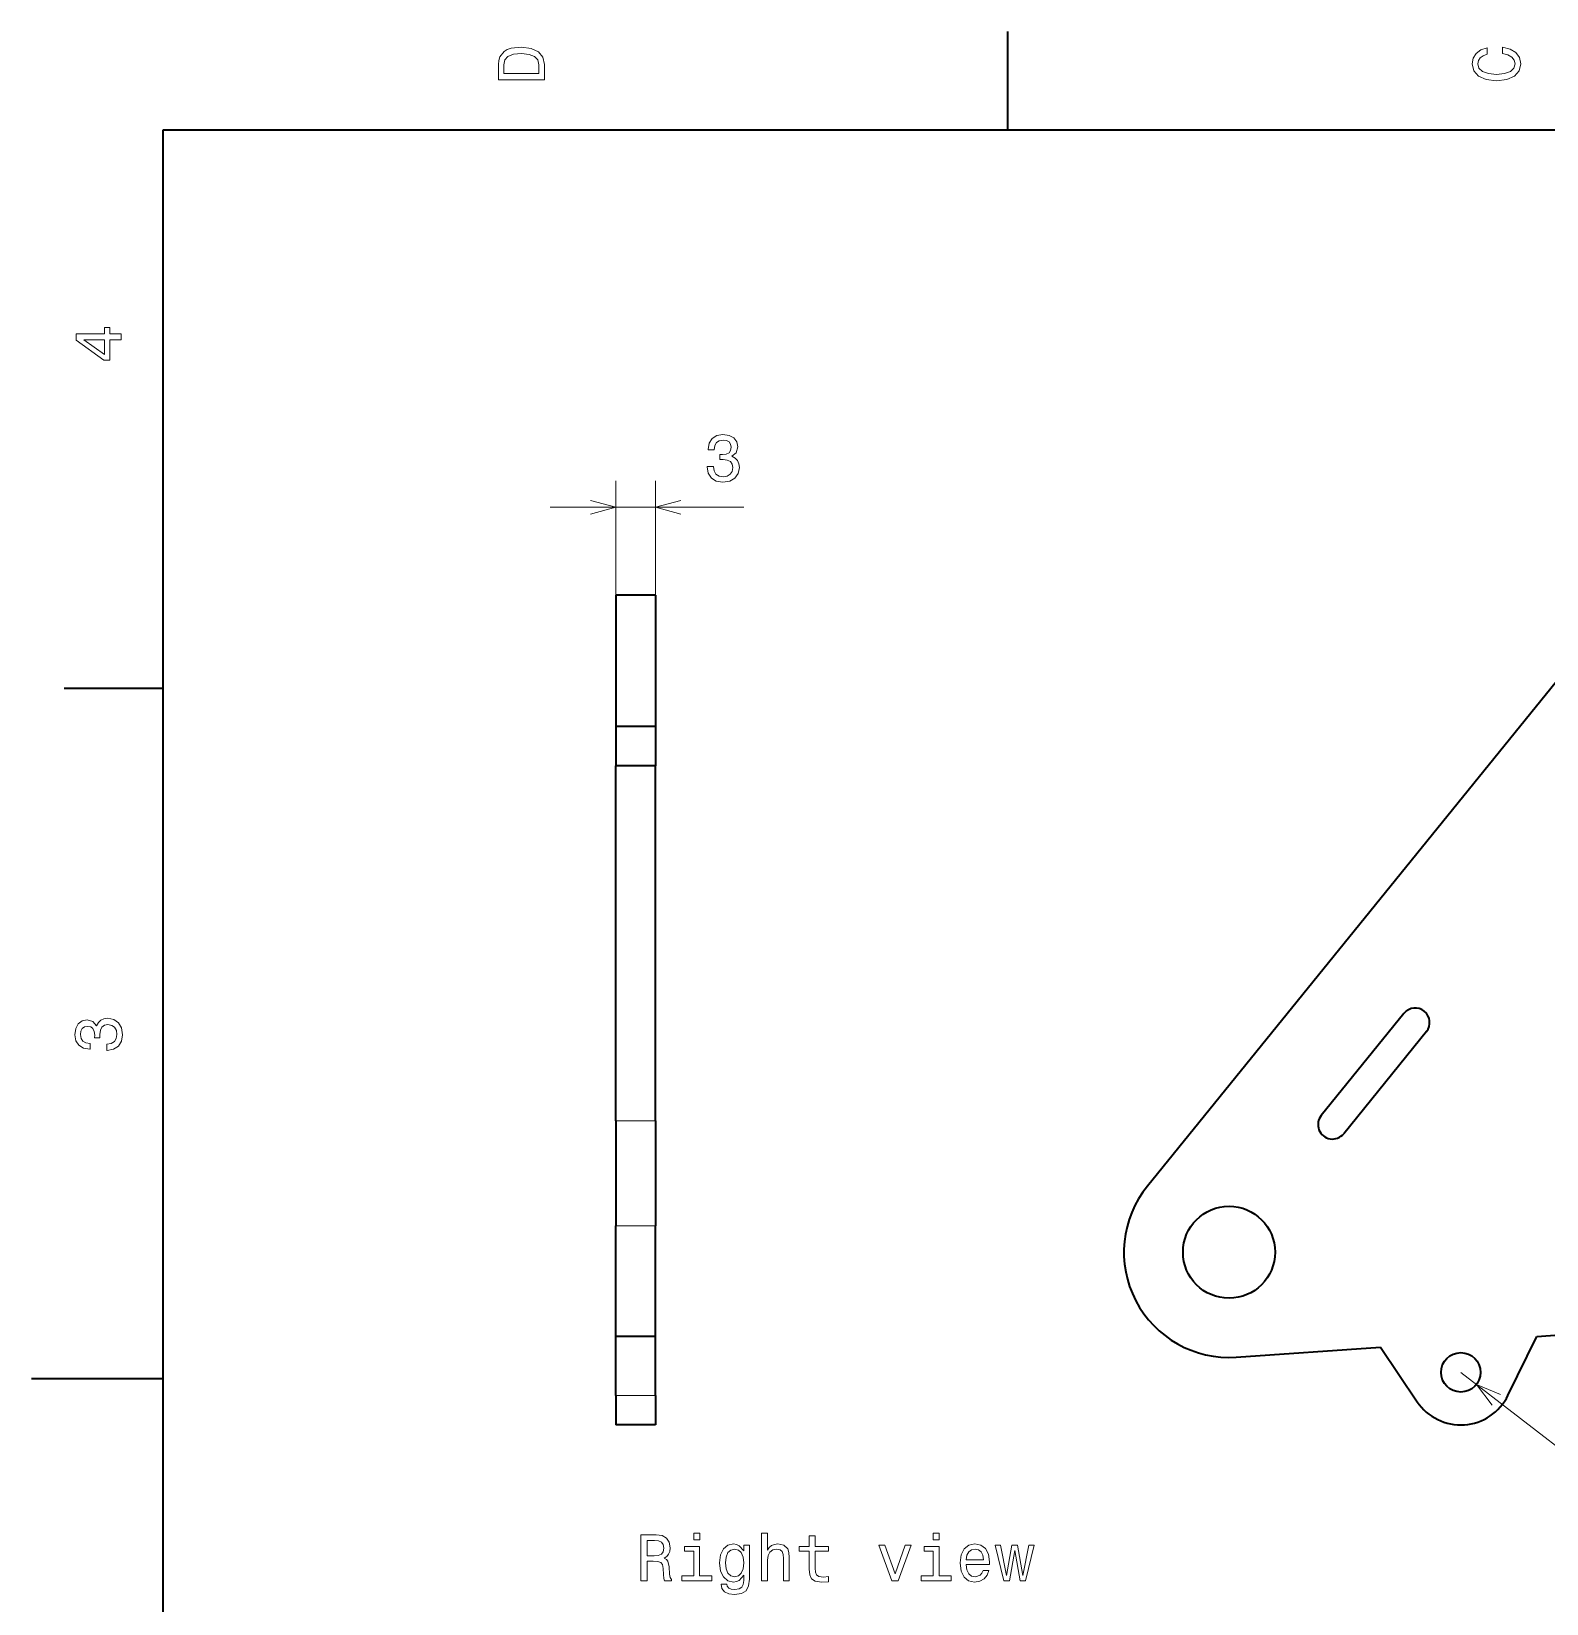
# Model space of a CAD drawing. Extents: x 0 to 297, y 0 to 210.
# Drawn here: x 0 to 115.3, y 87.9 to 207.5 of the extents above; entities that cross this region are included whole.
import ezdxf

# ---------------------------------------------------------------- set-up
doc = ezdxf.new("R2010")
doc.units = 0

msp = doc.modelspace()

# ---------------------------------------------------------------- linework, layer by layer
at = {"color": 7, "lineweight": 35, "ltscale": 0.1875}
for p, q in [((74.300003, 200), (74.300003, 207.5)), ((10, 157.5), (2.5, 157.5))]:
    msp.add_line(p, q, dxfattribs=at)
at = {"color": 7, "lineweight": 35}
for p, q in [((287, 200), (10, 200)), ((10, 200), (10, 10)), ((118.366158, 160.919144), (84.9198, 119.659706)), ((44.482441, 124.621948), (44.482441, 151.621948)), ((47.482441, 124.621948), (47.482441, 151.621948)), ((114.55867, 108.218414), (236.684799, 116.640907))]:
    msp.add_line(p, q, dxfattribs=at)
at = {"color": 7, "lineweight": 13, "ltscale": 0.492002}
for p, q in [((44.482441, 153.621948), (44.482441, 173.302032)), ((47.482441, 153.621948), (47.482441, 173.302032))]:
    msp.add_line(p, q, dxfattribs=at)
at = {"color": 7, "lineweight": 13, "ltscale": 0.368361}
msp.add_line((39.482441, 171.302032), (54.216896, 171.302032), dxfattribs=at)
at = {"color": 7, "lineweight": 35, "ltscale": 0.25}
for p, q in [((44.482441, 164.621948), (44.482441, 154.621948)), ((47.482441, 164.621948), (47.482441, 154.621948)), ((104.448578, 132.793152), (98.151382, 125.024918)), ((106.157578, 131.407761), (99.860382, 123.639542)), ((10, 105), (0, 105))]:
    msp.add_line(p, q, dxfattribs=at)
at = {"color": 7, "lineweight": 35, "ltscale": 0.075}
for p, q in [((47.482441, 164.621948), (44.482441, 164.621948)), ((47.482441, 154.621948), (44.482441, 154.621948)), ((44.482441, 154.621948), (44.482441, 151.621948)), ((47.482441, 154.621948), (47.482441, 151.621948)), ((47.482441, 151.621948), (44.482441, 151.621948)), ((47.482441, 108.218414), (44.482441, 108.218414)), ((47.482441, 101.483467), (44.482441, 101.483467))]:
    msp.add_line(p, q, dxfattribs=at)
at = {"color": 7, "lineweight": 13, "ltscale": 0.075}
for p, q in [((47.482441, 124.621948), (44.482441, 124.621948)), ((47.482441, 116.640907), (44.482441, 116.640907)), ((47.482441, 103.726547), (44.482441, 103.726547))]:
    msp.add_line(p, q, dxfattribs=at)
at = {"color": 7, "lineweight": 35, "ltscale": 0.199526}
for p, q in [((44.482441, 124.621948), (44.482441, 116.640907)), ((47.482441, 124.621948), (47.482441, 116.640907))]:
    msp.add_line(p, q, dxfattribs=at)
at = {"color": 7, "lineweight": 35, "ltscale": 0.210562}
for p, q in [((44.482441, 108.218414), (44.482441, 116.640907)), ((47.482441, 108.218414), (47.482441, 116.640907))]:
    msp.add_line(p, q, dxfattribs=at)
at = {"color": 7, "lineweight": 35, "ltscale": 0.112297}
for p, q in [((44.482441, 103.726547), (44.482441, 108.218414)), ((47.482441, 103.726547), (47.482441, 108.218414))]:
    msp.add_line(p, q, dxfattribs=at)
at = {"color": 7, "lineweight": 35, "ltscale": 0.125}
for p, q in [((112.362518, 103.726547), (114.55867, 108.218414)), ((102.658737, 107.397728), (105.450729, 103.249863))]:
    msp.add_line(p, q, dxfattribs=at)
at = {"color": 7, "lineweight": 35, "ltscale": 0.275}
msp.add_line((91.684799, 106.640907), (102.658737, 107.397728), dxfattribs=at)
at = {"color": 7, "lineweight": 13}
msp.add_line((108.769028, 105.483467), (125.415031, 92.608521), dxfattribs=at)
at = {"color": 7, "lineweight": 35, "ltscale": 0.056077}
for p, q in [((44.482441, 103.726547), (44.482441, 101.483467)), ((47.482441, 103.726547), (47.482441, 101.483467))]:
    msp.add_line(p, q, dxfattribs=at)
at = {"color": 7, "lineweight": 13}
for points in [[(35.533215, 204.994965), (35.533215, 203.829971), (39.033215, 203.829971), (39.033215, 204.994965), (38.922264, 205.544678), (38.584366, 205.953171), (38.034657, 206.205338), (37.283215, 206.296112), (36.516644, 206.215424), (36.21405, 206.114563), (35.971977, 205.973343), (35.644165, 205.56485), (35.563473, 205.297562)], [(35.951801, 204.959656), (36.027451, 205.342941), (36.259438, 205.605194), (36.672985, 205.761536), (37.283215, 205.811966), (37.873272, 205.756485), (38.286816, 205.600143), (38.533936, 205.332855), (38.614628, 204.959656), (38.614628, 204.298996), (35.951801, 204.298996)], [(111.93206, 205.817017), (112.35569, 205.716141), (112.658287, 205.549713), (112.844887, 205.317734), (112.905403, 205.045395), (112.814629, 204.71759), (112.54229, 204.460388), (112.098488, 204.28891), (111.483215, 204.233429), (110.872986, 204.28891), (110.424141, 204.455338), (110.151802, 204.71254), (110.055984, 205.045395), (110.106415, 205.287476), (110.247627, 205.494247), (110.474571, 205.655624), (110.787247, 205.766571), (110.787247, 206.245682), (110.308144, 206.094391), (109.94503, 205.832138), (109.718086, 205.474075), (109.637398, 205.045395), (109.763474, 204.510818), (110.116501, 204.10231), (110.696472, 203.840057), (111.483215, 203.749283), (112.269958, 203.840057), (112.84993, 204.10231), (113.208, 204.510818), (113.329041, 205.045395), (113.233215, 205.51442), (112.965927, 205.892654), (112.527161, 206.159943), (111.93206, 206.301163)], [(6.833213, 184.02739), (6.833213, 184.481277), (5.965778, 184.481277), (5.965778, 184.98056), (5.56232, 184.98056), (5.56232, 184.481277), (3.408862, 184.481277), (3.408862, 184.022339), (5.521974, 182.489197), (5.965778, 182.489197), (5.965778, 184.02739)], [(5.56232, 182.912827), (3.993876, 184.02739), (5.56232, 184.02739)], [(51.427994, 174.401459), (51.427994, 174.36615), (51.508682, 173.882004), (51.745716, 173.51889), (52.118916, 173.286911), (52.613152, 173.201172), (53.137646, 173.286911), (53.531017, 173.508804), (53.78318, 173.861832), (53.873959, 174.31572), (53.833611, 174.613281), (53.72266, 174.855347), (53.541103, 175.041946), (53.29903, 175.178116), (53.626839, 175.450455), (53.742836, 175.884171), (53.667187, 176.277542), (53.450325, 176.575089), (53.097301, 176.761688), (52.613152, 176.827255), (52.15926, 176.746567), (51.811279, 176.524658), (51.584332, 176.171631), (51.508682, 175.702606), (51.508682, 175.667313), (51.957531, 175.667313), (51.997879, 175.990082), (52.129002, 176.222061), (52.340816, 176.363281), (52.638367, 176.413712), (52.900616, 176.373367), (53.092258, 176.267456), (53.208252, 176.095978), (53.253639, 175.863998), (53.208252, 175.616882), (53.087215, 175.450455), (52.875397, 175.349579), (52.587936, 175.319336), (52.391251, 175.324371), (52.391251, 174.925949), (52.638367, 174.936035), (52.956089, 174.890656), (53.193123, 174.769623), (53.334332, 174.572937), (53.384766, 174.31572), (53.329288, 174.023224), (53.183037, 173.806366), (52.951046, 173.670197), (52.64341, 173.624802), (52.325687, 173.675232), (52.093697, 173.826538), (51.947445, 174.068604), (51.891968, 174.401459)], [(5.73379, 129.979111), (5.769093, 129.979111), (6.253242, 130.059799), (6.616354, 130.296829), (6.848343, 130.670029), (6.934078, 131.164276), (6.848343, 131.688766), (6.626441, 132.082138), (6.273415, 132.334305), (5.819525, 132.425079), (5.521974, 132.384735), (5.279899, 132.273788), (5.0933, 132.092224), (4.957133, 131.850143), (4.684798, 132.177963), (4.251081, 132.293961), (3.857709, 132.218307), (3.560158, 132.00145), (3.373559, 131.648422), (3.307997, 131.164276), (3.388689, 130.710388), (3.610591, 130.362396), (3.963617, 130.135452), (4.432637, 130.059799), (4.46794, 130.059799), (4.46794, 130.508652), (4.145173, 130.548996), (3.913184, 130.680115), (3.771974, 130.891937), (3.721542, 131.189484), (3.761888, 131.451736), (3.867795, 131.643372), (4.039265, 131.759369), (4.271254, 131.804764), (4.518372, 131.759369), (4.684798, 131.638336), (4.785663, 131.426514), (4.815922, 131.139053), (4.810879, 130.942368), (5.209294, 130.942368), (5.199208, 131.189484), (5.244596, 131.507217), (5.365634, 131.744247), (5.56232, 131.885452), (5.819525, 131.935883), (6.112032, 131.880417), (6.328891, 131.734161), (6.465058, 131.502167), (6.510447, 131.194534), (6.460014, 130.876801), (6.308718, 130.644821), (6.066643, 130.498566), (5.73379, 130.443085)], [(46.375813, 89.626839), (46.844833, 89.626839), (46.844833, 91.104507), (47.32394, 91.104507), (47.676964, 91.089378), (47.898869, 91.018768), (48.019905, 90.852341), (48.070335, 90.554794), (48.095554, 90.100899), (48.125813, 89.803352), (48.186333, 89.626839), (48.71587, 89.626839), (48.71587, 89.722656), (48.599876, 89.863869), (48.559532, 90.126122), (48.524227, 90.690956), (48.438492, 91.10955), (48.322498, 91.240669), (48.140942, 91.336494), (48.34267, 91.46257), (48.483883, 91.639084), (48.574661, 91.860992), (48.604919, 92.128281), (48.534313, 92.55191), (48.332584, 92.869637), (47.999733, 93.061279), (47.545841, 93.126839), (46.375813, 93.126839)], [(47.414719, 92.698166), (47.722355, 92.667908), (47.939213, 92.572083), (48.075378, 92.395569), (48.12077, 92.118195), (48.070335, 91.825684), (47.93417, 91.64917), (47.702183, 91.558395), (47.384457, 91.53318), (46.844833, 91.53318), (46.844833, 92.698166)], [(50.849155, 90.000038), (50.849155, 92.24427), (49.709385, 92.24427), (49.709385, 91.866035), (50.40535, 91.866035), (50.40535, 90.000038), (49.49757, 90.000038), (49.49757, 89.626839), (51.767021, 89.626839), (51.767021, 90.000038)], [(50.864285, 93.247879), (50.395264, 93.247879), (50.395264, 92.743553), (50.864285, 92.743553)], [(54.63662, 89.747879), (54.63662, 92.335052), (54.21299, 92.335052), (54.21299, 91.896294), (53.865005, 92.294708), (53.653191, 92.395569), (53.416161, 92.43087), (52.987484, 92.330009), (52.654633, 92.047585), (52.437775, 91.593697), (52.362125, 90.983467), (52.437775, 90.368195), (52.654633, 89.914299), (52.987484, 89.626839), (53.416161, 89.531021), (53.658234, 89.566322), (53.859962, 89.657097), (54.21299, 90.040382), (54.21299, 89.657097), (54.172642, 89.354507), (54.061691, 89.137642), (53.849876, 89.011566), (53.532154, 88.966179), (53.254776, 88.996437), (53.05809, 89.072083), (52.942097, 89.203209), (52.906792, 89.379723), (52.478119, 89.379723), (52.478119, 89.35955), (52.543678, 89.036781), (52.745411, 88.794708), (53.068176, 88.638367), (53.506935, 88.582893), (54.031433, 88.658539), (54.379417, 88.870354), (54.576103, 89.23851)], [(55.564575, 89.626839), (56.008377, 89.626839), (56.008377, 91.190239), (56.053768, 91.548309), (56.20002, 91.810555), (56.426964, 91.971939), (56.729561, 92.032455), (56.971634, 91.982025), (57.122932, 91.845856), (57.198578, 91.618912), (57.223797, 91.316322), (57.223797, 89.626839), (57.667599, 89.626839), (57.667599, 91.407097), (57.647427, 91.765167), (57.556648, 92.062721), (57.259098, 92.335052), (56.79512, 92.43087), (56.542961, 92.395569), (56.326103, 92.299751), (56.144547, 92.148453), (56.008377, 91.941681), (56.008377, 93.247879), (55.564575, 93.247879)], [(59.195698, 91.866035), (59.195698, 90.509407), (59.225956, 90.070641), (59.367168, 89.768051), (59.64959, 89.591537), (60.128693, 89.531021), (60.653191, 89.556236), (60.653191, 89.939522), (60.269905, 89.909256), (59.921921, 89.949608), (59.735321, 90.075684), (59.654633, 90.287498), (59.639503, 90.585052), (59.639503, 91.866035), (60.653191, 91.866035), (60.653191, 92.24427), (59.639503, 92.24427), (59.639503, 93.036064), (59.195698, 93.036064), (59.195698, 92.24427), (58.429127, 92.24427), (58.429127, 91.866035)], [(65.484604, 89.626839), (65.953621, 89.626839), (66.942093, 92.335052), (66.483162, 92.335052), (65.721634, 90.151337), (64.944977, 92.335052), (64.481003, 92.335052)], [(69.065292, 90.000038), (69.065292, 92.24427), (67.925522, 92.24427), (67.925522, 91.866035), (68.62149, 91.866035), (68.62149, 90.000038), (67.713715, 90.000038), (67.713715, 89.626839), (69.983162, 89.626839), (69.983162, 90.000038)], [(69.080429, 93.247879), (68.611404, 93.247879), (68.611404, 92.743553), (69.080429, 92.743553)], [(71.133018, 90.852341), (72.908234, 90.852341), (72.913277, 91.059113), (72.832588, 91.639084), (72.610687, 92.072807), (72.25766, 92.335052), (71.788635, 92.43087), (71.329704, 92.330009), (70.976677, 92.047585), (70.749733, 91.588654), (70.669037, 90.983467), (70.74469, 90.363152), (70.971634, 89.909256), (71.319618, 89.626839), (71.773506, 89.531021), (72.166878, 89.596581), (72.489647, 89.768051), (72.726677, 90.040382), (72.862846, 90.403496), (72.424088, 90.403496), (72.333305, 90.201767), (72.202179, 90.050468), (71.828979, 89.929436), (71.541519, 89.984909), (71.324661, 90.161423), (71.183449, 90.448883), (71.133018, 90.837212)], [(74.421204, 89.626839), (74.824661, 91.926552), (75.228119, 89.626839), (75.651749, 89.626839), (76.317459, 92.335052), (75.888779, 92.335052), (75.439934, 90.035339), (75.041519, 92.335052), (74.60276, 92.335052), (74.204346, 90.035339), (73.755493, 92.335052), (73.331863, 92.335052), (73.997574, 89.626839)], [(52.821056, 90.983467), (52.866447, 91.432312), (53.002613, 91.765167), (53.214428, 91.961853), (53.496849, 92.032455), (53.794399, 91.961853), (54.016304, 91.765167), (54.15247, 91.432312), (54.202904, 90.983467), (54.15247, 90.524536), (54.016304, 90.196724), (53.794399, 89.994995), (53.496849, 89.929436), (53.214428, 89.994995), (53.002613, 90.196724), (52.866447, 90.529579)], [(71.133018, 91.22554), (71.188492, 91.573524), (71.324661, 91.830727), (71.531433, 91.987068), (71.803772, 92.042542), (72.07106, 91.987068), (72.277832, 91.830727), (72.403915, 91.573524), (72.449303, 91.22554)]]:
    msp.add_lwpolyline(points, close=True, dxfattribs=at)
for points in [[(42.550591, 170.784393), (44.482441, 171.302032), (42.550591, 171.819672)], [(49.414291, 171.819672), (47.482441, 171.302032), (49.414291, 170.784393)], [(111.800339, 103.793289), (109.955536, 104.56575), (111.166946, 102.97438)]]:
    msp.add_lwpolyline(points, dxfattribs=at)
at = {"color": 7, "lineweight": 35}
for centre, radius in [((91.134384, 114.621948), 3.5), ((108.769028, 105.483467), 1.5)]:
    msp.add_circle(centre, radius, dxfattribs=at)
for centre, radius, start, end in [((105.30307, 132.100449), 1.1, 320.970557, 140.970556), ((99.005875, 124.33223), 1.1, 140.970556, 320.970557), ((91.134384, 114.621948), 8, 140.970556, 273.945183), ((108.769028, 105.483467), 4, 213.945188, 333.945186)]:
    msp.add_arc(centre, radius, start, end, dxfattribs=at)

doc.saveas('drawing.dxf')
